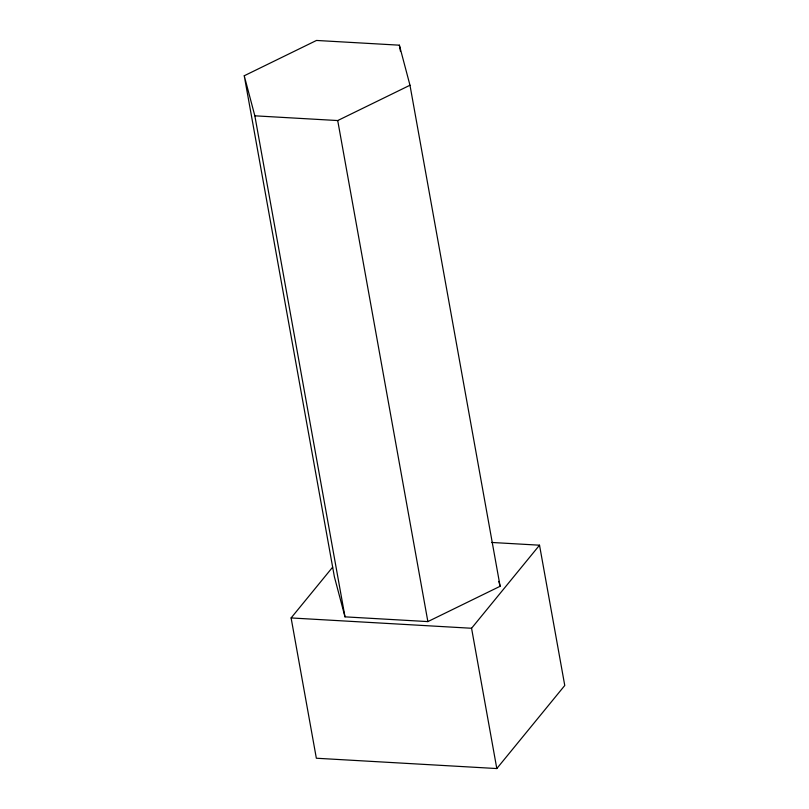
<?xml version="1.0" encoding="UTF-8"?>
<svg xmlns="http://www.w3.org/2000/svg" width="809" height="809" viewBox="0 0 809 809"><rect width="100%" height="100%" fill="white"/><g stroke="black" fill="none" stroke-linecap="round" stroke-linejoin="round"><path stroke-width="1.21" d="M491.569 542.455L539.522 545.195L564.763 685.486L496.807 768.55L316.349 758.235L291.109 617.945L332.681 567.129M496.807 768.55L471.566 628.259L539.522 545.195M244.237 75.763L316.501 40.45L399.373 45.183L409.981 85.238L500.124 586.282L427.87 621.595L344.998 616.852L334.39 576.807L244.237 75.763L254.845 115.818L344.998 616.852M254.845 115.818L337.717 120.551L409.981 85.238M291.109 617.945L471.566 628.259M498.84 581.428L500.124 586.282M399.373 45.183L400.485 51.402M337.717 120.551L427.87 621.595"/></g></svg>
